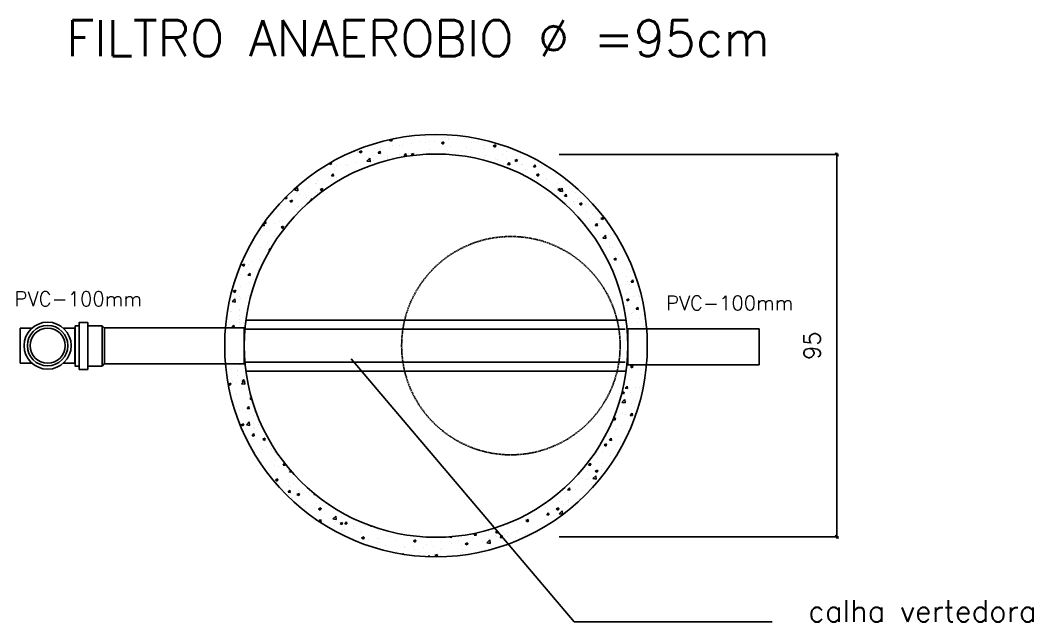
# Model space of a CAD drawing. Extents: x -435 to 5505, y -2177 to 2023.
# Drawn here: x 3837 to 4450, y -1687 to -1322 of the extents above; entities that cross this region are included whole.
import ezdxf
from ezdxf.enums import TextEntityAlignment as Align

# ---------------------------------------------------------------- set-up
doc = ezdxf.new("R2010")
doc.units = 0
doc.header["$MEASUREMENT"] = 0
doc.linetypes.add('DASHED', pattern=[0.75, 0.5, -0.25])
doc.layers.get('0').update_dxf_attribs({"linetype": 'CONTINUOUS'})
doc.layers.get('DEFPOINTS').update_dxf_attribs({"linetype": 'CONTINUOUS'})
doc.layers.add('HIDRA', color=1, linetype='CONTINUOUS')
doc.styles.add('ROMANS', font='romans')

msp = doc.modelspace()

# ---------------------------------------------------------------- linework, layer by layer
at = {"color": 0}
for p, q in [((4060.42678, -1394.98952), (4061.81847, -1394.4553)), ((4060.42679, -1394.98952), (4061.51316, -1395.72229)), ((4061.51775, -1395.72489), (4061.95339, -1394.42656)), ((4073.60994, -1397.03864), (4073.60994, -1397.03864)), ((4079.3245, -1396.057), (4079.3245, -1396.057)), ((4082.23878, -1396.65033), (4082.23878, -1396.65033)), ((4082.34963, -1393.08216), (4082.34963, -1393.08216)), ((4084.64147, -1395.64047), (4084.64147, -1395.64047)), ((4087.7062, -1395.93053), (4087.7062, -1395.93053)), ((4091.81369, -1396.73863), (4093.3429, -1396.15163)), ((4091.81369, -1396.73864), (4092.90006, -1397.4714)), ((4092.06129, -1393.87071), (4092.06129, -1393.87071)), ((4092.90465, -1397.47403), (4093.34749, -1396.15425)), ((4094.00832, -1393.57476), (4094.00832, -1393.57476)), ((4095.9777, -1394.84157), (4095.9777, -1394.84157)), ((4095.98488, -1394.00299), (4095.98488, -1394.00299)), ((4105.667, -1394.06736), (4105.667, -1394.06736)), ((4110.03127, -1396.47975), (4110.03127, -1396.47975)), ((4038.84225, -1401.68058), (4039.18724, -1401.71077)), ((4039.19182, -1401.71337), (4039.16107, -1401.54669)), ((4040.02155, -1401.61206), (4040.02155, -1401.61206)), ((4040.91373, -1402.09088), (4040.91373, -1402.09088)), ((4041.11415, -1402.61588), (4041.11415, -1402.61588)), ((4042.07633, -1402.0336), (4043.60553, -1401.44659)), ((4042.07633, -1402.0336), (4043.1627, -1402.76637)), ((4043.12058, -1402.7645), (4043.12058, -1402.7645)), ((4043.16729, -1402.76895), (4043.61012, -1401.44918)), ((4051.05307, -1400.21389), (4051.05307, -1400.21389)), ((4053.54679, -1402.96706), (4054.59967, -1401.71228)), ((4053.54679, -1402.96706), (4054.8522, -1403.08127)), ((4053.85093, -1400.42959), (4053.85093, -1400.42959)), ((4054.85678, -1403.08389), (4054.60425, -1401.7149)), ((4054.70679, -1400.27499), (4054.70679, -1400.27499)), ((4054.77926, -1403.2571), (4054.77926, -1403.2571)), ((4060.17421, -1399.55519), (4060.17421, -1399.55519)), ((4062.39648, -1398.57641), (4062.39648, -1398.57641)), ((4066.58772, -1398.24329), (4066.58772, -1398.24329)), ((4068.44571, -1398.46623), (4068.44571, -1398.46623)), ((4069.21175, -1404.33757), (4070.26464, -1403.08279)), ((4070.52174, -1404.45441), (4070.26921, -1403.08542)), ((4071.82091, -1403.03863), (4071.82091, -1403.03863)), ((4073.46323, -1403.78271), (4074.99244, -1403.19571)), ((4074.62215, -1404.31557), (4074.99703, -1403.19832)), ((4084.3759, -1402.91088), (4084.3759, -1402.91088)), ((4084.5577, -1400.85234), (4084.5577, -1400.85234)), ((4090.23226, -1403.45552), (4090.23226, -1403.45552)), ((4095.71931, -1401.27339), (4095.71931, -1401.27339)), ((4097.29448, -1398.66605), (4097.29448, -1398.66605)), ((4104.02532, -1401.63963), (4104.02532, -1401.63963)), ((4106.93276, -1399.73563), (4106.93276, -1399.73563)), ((4109.49275, -1400.91983), (4109.49275, -1400.91983)), ((4117.76425, -1399.83087), (4117.76425, -1399.83087)), ((4117.96429, -1398.33746), (4117.96429, -1398.33746)), ((4123.2006, -1398.48775), (4124.7298, -1397.90074)), ((4123.2006, -1398.48775), (4124.28697, -1399.22052)), ((4124.29156, -1399.22317), (4124.73439, -1397.90339)), ((4131.10896, -1401.93649), (4131.10896, -1401.93649)), ((4023.87562, -1409.17869), (4024.81224, -1409.81045)), ((4024.67986, -1408.71148), (4025.25508, -1408.49067)), ((4024.81682, -1409.81302), (4025.25966, -1408.49324)), ((4033.61056, -1409.59751), (4033.61056, -1409.59751)), ((4036.06682, -1405.20556), (4036.06682, -1405.20556)), ((4039.75598, -1408.88246), (4039.75598, -1408.88246)), ((4046.34734, -1407.41122), (4046.34734, -1407.41122)), ((4046.70707, -1407.78239), (4048.40816, -1406.0095)), ((4046.70707, -1407.78239), (4048.64945, -1408.08364)), ((4047.7255, -1405.69816), (4047.7255, -1405.69816)), ((4048.65409, -1408.08653), (4048.4128, -1406.01239)), ((4048.96135, -1408.88894), (4048.96135, -1408.88894)), ((4050.7875, -1407.48429), (4050.7875, -1407.48429)), ((4054.42877, -1408.16914), (4054.42877, -1408.16914)), ((4059.08413, -1405.22493), (4059.08413, -1405.22493)), ((4059.38418, -1406.19076), (4059.38418, -1406.19076)), ((4062.13091, -1405.84681), (4062.13091, -1405.84681)), ((4066.43794, -1403.7497), (4066.43794, -1403.7497)), ((4069.21175, -1404.33757), (4070.51717, -1404.45178)), ((4073.34437, -1404.30904), (4073.34437, -1404.30904)), ((4073.46324, -1403.78272), (4074.30977, -1404.35371)), ((4113.07267, -1405.72009), (4113.07267, -1405.72009)), ((4117.69872, -1405.60786), (4117.69872, -1405.60786)), ((4118.37218, -1404.12279), (4118.37218, -1404.12279)), ((4124.73136, -1406.21269), (4124.73136, -1406.21269)), ((4125.81187, -1406.62893), (4125.81187, -1406.62893)), ((4129.04213, -1403.97038), (4129.04213, -1403.97038)), ((4129.33627, -1409.14635), (4129.33627, -1409.14635)), ((4131.27929, -1405.90913), (4131.27929, -1405.90913)), ((4131.8716, -1409.8196), (4132.92449, -1408.56482)), ((4133.18158, -1409.93648), (4132.92906, -1408.56749)), ((4136.23705, -1407.28095), (4137.76625, -1406.69394)), ((4136.23705, -1407.28095), (4137.32342, -1408.01372)), ((4136.39004, -1406.70529), (4136.39004, -1406.70529)), ((4137.328, -1408.01637), (4137.77084, -1406.6966)), ((4139.5508, -1404.82016), (4139.5508, -1404.82016)), ((4140.99495, -1409.63895), (4140.99495, -1409.63895)), ((4148.04872, -1407.19789), (4148.04872, -1407.19789)), ((4151.02154, -1408.30485), (4151.02154, -1408.30485)), ((4020.87377, -1411.7838), (4020.87377, -1411.7838)), ((4021.42936, -1412.5136), (4021.42936, -1412.5136)), ((4025.24719, -1416.65393), (4026.30008, -1415.39915)), ((4026.55717, -1416.77073), (4026.30464, -1415.40174)), ((4026.89678, -1411.7938), (4026.89678, -1411.7938)), ((4027.11679, -1413.37337), (4027.11679, -1413.37337)), ((4028.54252, -1410.42023), (4028.54252, -1410.42023)), ((4035.16829, -1410.70483), (4035.16829, -1410.70483)), ((4038.77548, -1413.86597), (4038.77548, -1413.86597)), ((4128.77656, -1411.24078), (4128.77656, -1411.24078)), ((4131.8716, -1409.8196), (4133.17702, -1409.93381)), ((4139.99002, -1409.70301), (4139.99002, -1409.70301)), ((4142.94403, -1412.78134), (4142.94403, -1412.78134)), ((4147.53656, -1411.1901), (4148.58945, -1409.93532)), ((4147.53656, -1411.1901), (4148.84198, -1411.30431)), ((4147.59842, -1411.61823), (4147.59842, -1411.61823)), ((4148.84654, -1411.307), (4148.59402, -1409.93801)), ((4149.2735, -1416.07414), (4150.8027, -1415.48714)), ((4150.36445, -1416.80958), (4150.80728, -1415.48981)), ((4150.75597, -1415.57525), (4150.75597, -1415.57525)), ((4152.65364, -1410.13154), (4152.65364, -1410.13154)), ((4153.06584, -1410.89843), (4153.06584, -1410.89843)), ((4160.91401, -1415.39038), (4160.91401, -1415.39038)), ((4015.68392, -1421.12755), (4015.68392, -1421.12755)), ((4016.47789, -1421.61313), (4016.47789, -1421.61313)), ((4016.93354, -1419.32811), (4016.93354, -1419.32811)), ((4021.15134, -1420.40775), (4021.15134, -1420.40775)), ((4025.24719, -1416.65393), (4026.55261, -1416.76814)), ((4028.27695, -1417.69063), (4028.27695, -1417.69063)), ((4029.21468, -1419.42684), (4029.21468, -1419.42684)), ((4029.42285, -1419.31878), (4029.42285, -1419.31878)), ((4148.17723, -1417.57668), (4148.17723, -1417.57668)), ((4149.2735, -1416.07415), (4150.35987, -1416.80691)), ((4155.3623, -1418.79195), (4155.3623, -1418.79195)), ((4155.59191, -1418.42341), (4155.59191, -1418.42341)), ((4161.83381, -1421.20817), (4161.83381, -1421.20817)), ((4167.02098, -1419.28455), (4167.02098, -1419.28455)), ((4002.98551, -1425.44221), (4004.6866, -1423.66931)), ((4002.98551, -1425.44221), (4004.92789, -1425.74345)), ((4003.7411, -1423.79942), (4003.7411, -1423.79942)), ((4004.15134, -1426.48197), (4004.15134, -1426.48197)), ((4004.93251, -1425.74632), (4004.69122, -1423.67218)), ((4005.63644, -1427.99668), (4005.63644, -1427.99668)), ((4011.20511, -1424.04091), (4011.20511, -1424.04091)), ((4015.81002, -1426.97457), (4015.81002, -1426.97457)), ((4016.66797, -1426.59851), (4016.66797, -1426.59851)), ((4018.41186, -1424.91496), (4019.94107, -1424.32795)), ((4018.41187, -1424.91496), (4019.49824, -1425.64772)), ((4019.50281, -1425.65029), (4019.94564, -1424.33052)), ((4156.51814, -1425.21971), (4156.51814, -1425.21971)), ((4162.30995, -1424.86734), (4163.83915, -1424.28033)), ((4162.30995, -1424.86734), (4163.39632, -1425.60011)), ((4163.24979, -1425.85707), (4164.95088, -1424.08417)), ((4163.24979, -1425.85707), (4165.19217, -1426.15831)), ((4163.40089, -1425.60279), (4163.84372, -1424.28301)), ((4163.63953, -1425.22147), (4163.63953, -1425.22147)), ((4165.19679, -1426.16128), (4164.9555, -1424.08714)), ((4166.23185, -1428.98849), (4167.28474, -1427.73371)), ((4167.54182, -1429.1054), (4167.2893, -1427.73641)), ((4169.10695, -1424.50167), (4169.10695, -1424.50167)), ((4169.25492, -1423.03342), (4169.25492, -1423.03342)), ((4172.7817, -1426.9408), (4172.7817, -1426.9408)), ((3996.14542, -1431.55739), (3996.14542, -1431.55739)), ((3996.9476, -1430.34079), (3997.47935, -1429.70707)), ((3996.9476, -1430.34079), (3998.25301, -1430.455)), ((3998.25756, -1430.45757), (3998.01887, -1429.16356)), ((4000.06141, -1431.95904), (4001.59061, -1431.37203)), ((4000.06141, -1431.95904), (4001.14778, -1432.6918)), ((4001.15234, -1432.69436), (4001.59518, -1431.37458)), ((4009.93848, -1429.7415), (4009.93848, -1429.7415)), ((4012.61256, -1431.7113), (4013.66545, -1430.45652)), ((4012.61256, -1431.7113), (4012.65415, -1431.71493)), ((4013.73201, -1430.79525), (4013.67, -1430.4591)), ((4015.40591, -1429.0217), (4015.40591, -1429.0217)), ((4161.56824, -1428.47857), (4161.56824, -1428.47857)), ((4166.23186, -1428.98849), (4167.53727, -1429.1027)), ((4167.37289, -1433.37834), (4167.37289, -1433.37834)), ((4171.63302, -1432.02666), (4171.63302, -1432.02666)), ((4174.42665, -1430.93729), (4174.42665, -1430.93729)), ((4175.3464, -1433.66054), (4176.8756, -1433.07353)), ((4175.3464, -1433.66054), (4176.43277, -1434.3933)), ((4176.43733, -1434.39599), (4176.88017, -1433.07622)), ((4179.03157, -1433.87094), (4179.03157, -1433.87094)), ((4181.08999, -1433.87826), (4181.08999, -1433.87826)), ((3990.1026, -1439.01685), (3990.1026, -1439.01685)), ((3990.39998, -1440.17134), (3990.39998, -1440.17134)), ((3994.15741, -1436.80485), (3994.15741, -1436.80485)), ((3995.20132, -1434.64978), (3995.20132, -1434.64978)), ((4002.83939, -1436.83056), (4002.83939, -1436.83056)), ((4004.19305, -1438.35545), (4004.19305, -1438.35545)), ((4005.37087, -1435.26708), (4005.37087, -1435.26708)), ((4006.86, -1435.14238), (4006.86, -1435.14238)), ((4172.51613, -1434.2112), (4172.51613, -1434.2112)), ((4179.68064, -1438.82472), (4179.68064, -1438.82472)), ((4183.28208, -1440.08344), (4183.28208, -1440.08344)), ((4185.14806, -1438.10492), (4185.14806, -1438.10492)), ((4186.32319, -1438.6736), (4186.32319, -1438.6736)), ((3984.31296, -1445.39816), (3985.36585, -1444.14338)), ((3984.31297, -1445.39816), (3985.61838, -1445.51237)), ((3984.51948, -1447.02105), (3984.32664, -1445.3634)), ((3985.62292, -1445.51493), (3985.37039, -1444.14594)), ((3990.94831, -1445.80992), (3990.94831, -1445.80992)), ((3993.89184, -1444.07525), (3993.89184, -1444.07525)), ((3995.3358, -1443.81219), (3995.3358, -1443.81219)), ((4181.74023, -1442.53135), (4181.74023, -1442.53135)), ((4184.92715, -1446.78687), (4185.98003, -1445.53209)), ((4186.2371, -1446.9038), (4185.98457, -1445.53481)), ((4187.67413, -1445.62991), (4187.67413, -1445.62991)), ((4188.38285, -1442.45373), (4189.91205, -1441.86673)), ((4188.38285, -1442.45373), (4189.46922, -1443.1865)), ((4189.47377, -1443.1892), (4189.91661, -1441.86943)), ((3983.29823, -1446.82951), (3984.51487, -1447.0182)), ((3983.89455, -1448.25097), (3983.89455, -1448.25097)), ((3984.65455, -1448.78529), (3984.65455, -1448.78529)), ((3993.62627, -1451.34565), (3993.62627, -1451.34565)), ((3994.7474, -1447.79631), (3996.2766, -1447.20931)), ((3994.7474, -1447.79632), (3995.83377, -1448.52908)), ((3995.55323, -1448.74357), (3995.55323, -1448.74357)), ((3995.83832, -1448.53163), (3996.28116, -1447.21186)), ((4179.40263, -1446.71887), (4179.40263, -1446.71887)), ((4181.92731, -1448.50293), (4181.92731, -1448.50293)), ((4183.01651, -1447.35384), (4183.01651, -1447.35384)), ((4184.92715, -1446.78687), (4186.23256, -1446.90108)), ((4195.72175, -1452.42797), (4195.72175, -1452.42797)), ((3978.20313, -1455.82781), (3978.20313, -1455.82781)), ((3978.90911, -1457.39925), (3978.90911, -1457.39925)), ((3982.28286, -1452.98313), (3982.28286, -1452.98313)), ((3986.60321, -1456.91138), (3986.60321, -1456.91138)), ((3990.93992, -1453.64152), (3990.93992, -1453.64152)), ((4189.14591, -1454.18409), (4189.14591, -1454.18409)), ((4189.45387, -1454.36169), (4191.15495, -1452.5888)), ((4189.45387, -1454.36169), (4191.39624, -1454.66294)), ((4191.40084, -1454.66592), (4191.15955, -1452.59178)), ((4193.75082, -1457.11774), (4193.75082, -1457.11774)), ((4194.09435, -1452.98676), (4194.09435, -1452.98676)), ((3982.01729, -1460.25353), (3982.01729, -1460.25353)), ((3987.34329, -1461.82604), (3988.39618, -1460.57126)), ((3987.34329, -1461.82604), (3987.80847, -1461.86673)), ((3988.43873, -1460.77994), (3988.40071, -1460.57382)), ((4189.97631, -1461.04192), (4189.97631, -1461.04192)), ((4193.76238, -1459.34777), (4193.76238, -1459.34777)), ((4193.82878, -1460.25716), (4193.82878, -1460.25716)), ((4195.44374, -1460.32212), (4195.44374, -1460.32212)), ((4198.99557, -1464.14311), (4198.99557, -1464.14311)), ((4203.62244, -1464.58525), (4203.88884, -1464.26777)), ((4203.62244, -1464.58525), (4204.05861, -1464.62341)), ((3971.08294, -1470.67767), (3972.61214, -1470.09066)), ((3971.08294, -1470.67767), (3972.16931, -1471.41044)), ((3972.17384, -1471.41297), (3972.61668, -1470.09319)), ((3973.16367, -1466.0132), (3973.16367, -1466.0132)), ((3975.29644, -1470.51258), (3975.29644, -1470.51258)), ((3977.30142, -1468.85895), (3977.30142, -1468.85895)), ((3981.75172, -1467.52394), (3981.75172, -1467.52394)), ((3982.3502, -1468.07152), (3982.3502, -1468.07152)), ((4193.56321, -1467.52756), (4193.56321, -1467.52756)), ((4196.10529, -1467.08421), (4197.6345, -1466.4972)), ((4196.10529, -1467.08421), (4197.19166, -1467.81697)), ((4196.45948, -1465.77815), (4196.45948, -1465.77815)), ((4197.1962, -1467.81968), (4197.63903, -1466.49991)), ((4197.9698, -1467.84711), (4197.9698, -1467.84711)), ((3969.79783, -1475.84058), (3969.79783, -1475.84058)), ((3970.45462, -1476.1925), (3970.45462, -1476.1925)), ((3974.70866, -1476.88341), (3975.76155, -1475.62862)), ((3974.70866, -1476.88341), (3976.01408, -1476.99761)), ((3976.01859, -1477.00017), (3975.76606, -1475.63118)), ((3981.21129, -1472.81126), (3981.21129, -1472.81126)), ((4204.51109, -1473.2602), (4204.51109, -1473.2602)), ((4206.01742, -1474.64517), (4206.01742, -1474.64517)), ((3975.46585, -1481.42521), (3975.46585, -1481.42521)), ((3978.0051, -1479.17298), (3978.0051, -1479.17298)), ((4203.86516, -1477.43089), (4203.86516, -1477.43089)), ((4204.24552, -1480.5306), (4204.24552, -1480.5306)), ((4205.73941, -1482.53932), (4205.73941, -1482.53932)), ((4206.65277, -1481.01313), (4207.70565, -1479.75835)), ((4206.65277, -1481.01313), (4207.95818, -1481.12734)), ((4207.96269, -1481.13007), (4207.71017, -1479.76108)), ((4208.47008, -1480.36454), (4208.47008, -1480.36454)), ((3965.40195, -1485.66991), (3965.40195, -1485.66991)), ((3965.76893, -1486.51495), (3967.29813, -1485.92794)), ((3965.76893, -1486.51495), (3966.8553, -1487.24772)), ((3966.85982, -1487.25024), (3967.30266, -1485.93047)), ((3970.18905, -1483.46291), (3970.18905, -1483.46291)), ((3975.18783, -1489.31936), (3975.18783, -1489.31936)), ((3978.13873, -1483.48361), (3978.13873, -1483.48361)), ((4200.27199, -1483.25912), (4200.27199, -1483.25912)), ((4203.97995, -1487.801), (4203.97995, -1487.801)), ((4206.43477, -1484.81728), (4206.43477, -1484.81728)), ((4211.17874, -1489.02495), (4211.17874, -1489.02495)), ((3965.055, -1492.8814), (3966.75609, -1491.1085)), ((3965.055, -1492.88139), (3966.99738, -1493.18264)), ((3966.69833, -1492.77418), (3966.69833, -1492.77418)), ((3967.00195, -1493.18547), (3966.76066, -1491.11133)), ((3969.72041, -1490.03916), (3969.72041, -1490.03916)), ((3969.92348, -1490.73331), (3969.92348, -1490.73331)), ((3973.75209, -1490.33312), (3973.75209, -1490.33312)), ((4203.71438, -1495.0714), (4203.71438, -1495.0714)), ((4203.82773, -1491.71468), (4205.35694, -1491.12767)), ((4203.82774, -1491.71468), (4204.91411, -1492.44745)), ((4204.91862, -1492.45016), (4205.36146, -1491.13039)), ((4208.26547, -1490.06431), (4208.26547, -1490.06431)), ((4211.66796, -1489.61262), (4211.66796, -1489.61262)), ((3963.97497, -1498.65311), (3963.97497, -1498.65311)), ((3964.50023, -1498.70104), (3964.50023, -1498.70104)), ((3969.40699, -1501.43459), (3969.40699, -1501.43459)), ((3969.4424, -1497.93331), (3969.4424, -1497.93331)), ((3969.6579, -1498.00371), (3969.6579, -1498.00371)), ((4206.92573, -1500.18509), (4206.92573, -1500.18509)), ((4207.27208, -1499.44195), (4207.27208, -1499.44195)), ((4209.6831, -1497.44101), (4210.73598, -1496.18622)), ((4209.6831, -1497.441), (4210.98851, -1497.55521)), ((4210.99301, -1497.55795), (4210.74048, -1496.18896)), ((4214.48033, -1500.94364), (4214.48033, -1500.94364)), ((3961.76539, -1502.43307), (3961.98864, -1501.76774)), ((3961.85017, -1501.81664), (3961.98413, -1501.76522)), ((3963.69696, -1506.54727), (3963.69696, -1506.54727)), ((3965.10436, -1508.36865), (3966.15724, -1507.11387)), ((3966.41426, -1508.48541), (3966.16174, -1507.11642)), ((3969.39233, -1505.27411), (3969.39233, -1505.27411)), ((3969.73343, -1503.49638), (3969.73343, -1503.49638)), ((3971.96846, -1505.4583), (3971.96846, -1505.4583)), ((4203.44881, -1502.34181), (4203.44881, -1502.34181)), ((4210.56766, -1505.47632), (4210.56766, -1505.47632)), ((4211.53065, -1503.11875), (4211.53065, -1503.11875)), ((3965.10436, -1508.36865), (3966.40977, -1508.48286)), ((4214.21476, -1508.21404), (4214.21476, -1508.21404)), ((3969.66903, -1531.15218), (3969.66903, -1531.15218)), ((4206.23617, -1532.18243), (4207.76538, -1531.59542)), ((4206.23617, -1532.18243), (4207.32254, -1532.9152)), ((4207.32703, -1532.91791), (4207.76986, -1531.59814)), ((3962.77977, -1538.09822), (3962.77977, -1538.09822)), ((3968.21455, -1535.34893), (3968.21455, -1535.34893)), ((3968.24719, -1537.37842), (3968.24719, -1537.37842)), ((3968.33005, -1534.35572), (3968.33005, -1534.35572)), ((3972.81947, -1538.28258), (3972.81947, -1538.28258)), ((4205.6412, -1534.04076), (4205.6412, -1534.04076)), ((4213.15248, -1537.29565), (4213.15248, -1537.29565)), ((4215.11789, -1536.30748), (4215.11789, -1536.30748)), ((3962.86336, -1542.81998), (3964.39256, -1542.23297)), ((3962.86336, -1542.81998), (3963.94973, -1543.55274)), ((3963.95421, -1543.55527), (3964.39704, -1542.23549)), ((3965.27315, -1540.98151), (3965.27315, -1540.98151)), ((3968.06448, -1541.62612), (3968.06448, -1541.62612)), ((3970.84606, -1542.66077), (3972.54714, -1540.88787)), ((3970.84606, -1542.66077), (3972.78844, -1542.96201)), ((3971.16501, -1541.2244), (3972.2179, -1539.96962)), ((3971.16502, -1541.2244), (3972.47043, -1541.33861)), ((3972.4749, -1541.34116), (3972.22237, -1539.97217)), ((3972.79297, -1542.96484), (3972.55168, -1540.8907)), ((4203.10912, -1545.35413), (4204.16201, -1544.09935)), ((4204.419, -1545.47107), (4204.16647, -1544.10208)), ((4206.30597, -1540.12889), (4206.30597, -1540.12889)), ((3963.86945, -1546.45039), (3963.86945, -1546.45039)), ((3967.79891, -1548.89652), (3967.79891, -1548.89652)), ((3970.77326, -1544.90341), (3970.77326, -1544.90341)), ((3975.52813, -1546.94299), (3975.52813, -1546.94299)), ((4201.04335, -1548.10145), (4202.00854, -1548.75248)), ((4201.07931, -1547.95939), (4202.45137, -1547.4327)), ((4201.85538, -1545.96422), (4201.85538, -1545.96422)), ((4202.01301, -1548.75518), (4202.45584, -1547.43541)), ((4203.10912, -1545.35413), (4204.41454, -1545.46834)), ((4205.99311, -1548.13455), (4205.99311, -1548.13455)), ((4209.37245, -1544.92143), (4209.37245, -1544.92143)), ((4211.53916, -1544.92422), (4211.53916, -1544.92422)), ((4212.88691, -1544.56605), (4212.88691, -1544.56605)), ((4213.04687, -1545.6935), (4213.04687, -1545.6935)), ((3967.53333, -1556.16692), (3967.53333, -1556.16692)), ((3974.19534, -1557.65228), (3975.24823, -1556.3975)), ((3975.50521, -1557.76904), (3975.25269, -1556.40005)), ((3975.89981, -1551.61317), (3976.8679, -1551.24156)), ((3975.89981, -1551.61317), (3976.98618, -1552.34594)), ((3976.99065, -1552.34847), (3977.09598, -1552.03456)), ((4201.03598, -1553.92043), (4202.73706, -1552.14754)), ((4201.03598, -1553.92043), (4202.97836, -1554.22168)), ((4201.58981, -1553.23462), (4201.58981, -1553.23462)), ((4202.98287, -1554.22465), (4202.74158, -1552.15051)), ((4203.62701, -1553.53538), (4203.62701, -1553.53538)), ((4207.14328, -1554.75355), (4207.14328, -1554.75355)), ((4209.09443, -1552.81558), (4209.09443, -1552.81558)), ((3969.60463, -1558.80799), (3969.60463, -1558.80799)), ((3971.27512, -1558.10313), (3971.27512, -1558.10313)), ((3973.07544, -1560.31542), (3973.07544, -1560.31542)), ((3974.19534, -1557.65228), (3975.50076, -1557.76649)), ((3975.88004, -1561.03679), (3975.88004, -1561.03679)), ((3978.29929, -1562.03916), (3978.29929, -1562.03916)), ((3978.54286, -1559.59562), (3978.54286, -1559.59562)), ((4197.88157, -1562.14933), (4197.88157, -1562.14933)), ((4201.32424, -1560.50502), (4201.32424, -1560.50502)), ((4203.34899, -1561.42953), (4203.34899, -1561.42953)), ((4206.13945, -1561.782), (4207.19234, -1560.52722)), ((4206.13945, -1561.782), (4207.44487, -1561.89621)), ((4207.44931, -1561.89895), (4207.19679, -1560.52996)), ((4208.70177, -1556.79496), (4208.70177, -1556.79496)), ((3970.5858, -1567.45045), (3972.11501, -1566.86344)), ((3970.5858, -1567.45045), (3971.67218, -1568.18322)), ((3971.67663, -1568.18575), (3972.11947, -1566.86597)), ((3972.79742, -1568.20957), (3972.79742, -1568.20957)), ((3973.74159, -1567.55045), (3975.44267, -1565.77756)), ((3973.74159, -1567.55045), (3975.68397, -1567.8517)), ((3975.68848, -1567.85452), (3975.44718, -1565.78038)), ((3977.94553, -1566.45102), (3977.94553, -1566.45102)), ((3981.06893, -1567.12061), (3981.06893, -1567.12061)), ((4195.77477, -1563.96937), (4196.69453, -1564.58975)), ((4195.86132, -1563.7598), (4197.13736, -1563.26998)), ((4196.69899, -1564.59246), (4197.14182, -1563.27268)), ((4201.05867, -1567.77542), (4201.05867, -1567.77542)), ((4204.44876, -1567.9551), (4204.44876, -1567.9551)), ((4205.87506, -1568.95452), (4205.87506, -1568.95452)), ((4206.24157, -1567.78469), (4206.24157, -1567.78469)), ((3977.22567, -1574.08016), (3978.27856, -1572.82538)), ((3977.22567, -1574.08016), (3978.53109, -1574.19436)), ((3978.03372, -1569.30956), (3978.03372, -1569.30956)), ((3978.53553, -1574.19692), (3978.283, -1572.82793)), ((3978.5887, -1569.69719), (3978.5887, -1569.69719)), ((4193.50478, -1569.97098), (4193.50478, -1569.97098)), ((4197.395, -1570.39616), (4197.395, -1570.39616)), ((4197.60356, -1570.04348), (4197.60356, -1570.04348)), ((4198.73797, -1574.76632), (4198.73797, -1574.76632)), ((4200.79309, -1575.04582), (4200.79309, -1575.04582)), ((3975.32349, -1575.73456), (3975.32349, -1575.73456)), ((3977.04382, -1579.48216), (3977.04382, -1579.48216)), ((3977.76815, -1576.57996), (3977.76815, -1576.57996)), ((3983.62225, -1576.24365), (3985.15146, -1575.65664)), ((3983.62225, -1576.24365), (3984.70863, -1576.97641)), ((3984.71308, -1576.97895), (3985.15591, -1575.65918)), ((4190.29415, -1579.69426), (4191.82336, -1579.10726)), ((4190.29415, -1579.69426), (4191.38052, -1580.42703)), ((4191.38497, -1580.42973), (4191.8278, -1579.10996)), ((4191.85812, -1578.65744), (4191.85812, -1578.65744)), ((4193.50482, -1576.83937), (4194.5577, -1575.58459)), ((4193.50482, -1576.83937), (4194.81023, -1576.95358)), ((4194.81467, -1576.95631), (4194.56214, -1575.58732)), ((4200.10366, -1579.05656), (4200.10366, -1579.05656)), ((4200.12962, -1577.56847), (4200.12962, -1577.56847)), ((3978.94061, -1583.79099), (3978.94061, -1583.79099)), ((3982.27701, -1584.2775), (3982.27701, -1584.2775)), ((3983.37111, -1582.53262), (3983.37111, -1582.53262)), ((3985.99437, -1581.34993), (3985.99437, -1581.34993)), ((3988.83853, -1581.81282), (3988.83853, -1581.81282)), ((3988.84599, -1582.21288), (3988.84599, -1582.21288)), ((3990.59929, -1584.28359), (3990.59929, -1584.28359)), ((4186.11268, -1587.27139), (4186.11268, -1587.27139)), ((4189.31407, -1583.85399), (4189.31407, -1583.85399)), ((4194.3421, -1584.59565), (4194.3421, -1584.59565)), ((4194.38418, -1586.18242), (4194.38418, -1586.18242)), ((3981.28748, -1589.27876), (3981.30889, -1589.25325)), ((3981.32945, -1589.34328), (3981.31332, -1589.25581)), ((3983.09309, -1590.42677), (3983.09309, -1590.42677)), ((3988.58041, -1589.48328), (3988.58041, -1589.48328)), ((3990.61792, -1591.92053), (3990.61792, -1591.92053)), ((3991.3646, -1589.33781), (3991.3646, -1589.33781)), ((3993.30795, -1592.944), (3993.30795, -1592.944)), ((3995.92096, -1591.87854), (3996.86268, -1590.75625)), ((3995.92097, -1591.87854), (3997.22638, -1591.99275)), ((3997.23081, -1591.99532), (3997.04556, -1590.99109)), ((4180.87018, -1591.89674), (4181.92307, -1590.64196)), ((4180.87019, -1591.89674), (4182.1756, -1592.01095)), ((4182.18002, -1592.01367), (4181.9275, -1590.64468)), ((4184.19197, -1589.7241), (4184.19197, -1589.7241)), ((4188.79688, -1592.65776), (4188.79688, -1592.65776)), ((4189.04849, -1591.12439), (4189.04849, -1591.12439)), ((3988.31484, -1596.75369), (3988.31484, -1596.75369)), ((3999.41222, -1596.13587), (3999.41222, -1596.13587)), ((3999.5283, -1595.21592), (3999.5283, -1595.21592)), ((3999.94566, -1596.05507), (4000.62258, -1595.34958)), ((3999.94566, -1596.05507), (4001.43937, -1596.28673)), ((4180.36724, -1595.88534), (4180.36724, -1595.88534)), ((4183.51849, -1600.08487), (4185.21957, -1598.31197)), ((4184.98014, -1595.53154), (4186.50935, -1594.94453)), ((4184.98015, -1595.53154), (4186.06652, -1596.26431)), ((4185.46535, -1600.38907), (4185.22406, -1598.31493)), ((4186.07095, -1596.267), (4186.51379, -1594.94723)), ((4188.63875, -1594.79637), (4188.63875, -1594.79637)), ((4188.78292, -1598.3948), (4188.78292, -1598.3948)), ((3991.3447, -1600.87412), (3992.8739, -1600.28711)), ((3991.3447, -1600.87412), (3992.43107, -1601.60689)), ((3992.4355, -1601.60943), (3992.87833, -1600.28966)), ((3993.66678, -1604.74982), (3993.66678, -1604.74982)), ((3999.1342, -1604.03002), (3999.1342, -1604.03002)), ((3999.26273, -1602.48632), (3999.26273, -1602.48632)), ((4000.71363, -1604.59673), (4000.71363, -1604.59673)), ((4002.45299, -1602.76537), (4002.45299, -1602.76537)), ((4007.40571, -1602.94106), (4007.40571, -1602.94106)), ((4168.23555, -1606.95411), (4169.28844, -1605.69933)), ((4169.15438, -1605.21909), (4169.15438, -1605.21909)), ((4169.54538, -1607.07103), (4169.29285, -1605.70204)), ((4174.6218, -1604.49929), (4174.6218, -1604.49929)), ((4177.43951, -1600.03228), (4177.43951, -1600.03228)), ((4179.84686, -1600.82557), (4179.84686, -1600.82557)), ((4180.70359, -1599.81308), (4180.70359, -1599.81308)), ((4182.89331, -1603.41033), (4182.89331, -1603.41033)), ((4183.51849, -1600.08487), (4185.46087, -1600.38611)), ((3998.95129, -1608.30642), (4000.00418, -1607.05163)), ((3998.95129, -1608.30641), (4000.25671, -1608.42062)), ((3998.99716, -1609.75672), (3998.99716, -1609.75672)), ((4000.26112, -1608.4232), (4000.0086, -1607.05421)), ((4001.66027, -1611.55501), (4001.66027, -1611.55501)), ((4004.38115, -1609.66732), (4005.91035, -1609.08031)), ((4004.38115, -1609.66732), (4005.46752, -1610.40008)), ((4005.31854, -1607.53039), (4005.31854, -1607.53039)), ((4005.47194, -1610.40264), (4005.91478, -1609.08287)), ((4007.68619, -1607.56071), (4007.68619, -1607.56071)), ((4010.02868, -1608.35856), (4010.02868, -1608.35856)), ((4014.61625, -1609.67692), (4014.9274, -1609.30612)), ((4014.61626, -1609.67692), (4015.47448, -1609.75201)), ((4015.45333, -1609.73912), (4015.45333, -1609.73912)), ((4163.93517, -1611.49311), (4163.93517, -1611.49311)), ((4166.14242, -1608.70085), (4166.14242, -1608.70085)), ((4168.23555, -1606.95411), (4169.54097, -1607.06832)), ((4173.2, -1606.79471), (4173.2, -1606.79471)), ((4177.17394, -1607.30268), (4177.17394, -1607.30268)), ((4008.0272, -1616.1908), (4008.0272, -1616.1908)), ((4009.76311, -1615.62896), (4009.76311, -1615.62896)), ((4015.17531, -1617.63327), (4015.17531, -1617.63327)), ((4016.02709, -1615.20375), (4016.02709, -1615.20375)), ((4017.4176, -1618.46051), (4018.9468, -1617.87351)), ((4018.50839, -1619.19585), (4018.95122, -1617.87607)), ((4019.68589, -1616.68339), (4019.68589, -1616.68339)), ((4023.44682, -1616.5443), (4023.44682, -1616.5443)), ((4154.66339, -1617.50902), (4154.66339, -1617.50902)), ((4156.88141, -1613.93417), (4156.88141, -1613.93417)), ((4161.31568, -1618.4129), (4162.84488, -1617.82589)), ((4162.40647, -1619.14834), (4162.8493, -1617.82857)), ((4163.40894, -1613.83304), (4163.40894, -1613.83304)), ((4165.87684, -1615.97125), (4165.87684, -1615.97125)), ((4168.54009, -1614.42677), (4168.54009, -1614.42677)), ((4168.80412, -1616.62403), (4168.80412, -1616.62403)), ((4168.87636, -1613.11324), (4168.87636, -1613.11324)), ((4175.59386, -1611.98571), (4175.59386, -1611.98571)), ((4009.70789, -1618.35307), (4009.70789, -1618.35307)), ((4017.4176, -1618.46051), (4018.50397, -1619.19328)), ((4020.84095, -1621.26188), (4020.84095, -1621.26188)), ((4026.14973, -1624.55969), (4027.85082, -1622.7868)), ((4028.09657, -1624.86379), (4027.85528, -1622.78965)), ((4031.49444, -1623.34237), (4031.49444, -1623.34237)), ((4147.93139, -1622.10198), (4147.93139, -1622.10198)), ((4155.60092, -1622.01148), (4156.6538, -1620.7567)), ((4155.60092, -1622.01148), (4156.90633, -1622.12569)), ((4156.06734, -1618.81033), (4156.06734, -1618.81033)), ((4156.91073, -1622.12838), (4156.65821, -1620.7594)), ((4157.6635, -1622.44699), (4157.6635, -1622.44699)), ((4159.59007, -1622.59458), (4159.59007, -1622.59458)), ((4161.31568, -1618.4129), (4162.40205, -1619.14566)), ((4163.10547, -1621.35962), (4164.80656, -1619.58672)), ((4163.10547, -1621.35962), (4165.04785, -1621.66086)), ((4163.13092, -1621.72719), (4163.13092, -1621.72719)), ((4165.05231, -1621.66381), (4164.81102, -1619.58967)), ((4017.68392, -1626.0603), (4018.69947, -1624.85002)), ((4017.70138, -1625.15826), (4017.70138, -1625.15826)), ((4017.76669, -1626.1153), (4018.952, -1626.21901)), ((4018.9564, -1626.22159), (4018.70387, -1624.8526)), ((4026.14973, -1624.55969), (4028.09211, -1624.86094)), ((4027.09156, -1628.33613), (4027.09156, -1628.33613)), ((4027.86216, -1626.04859), (4027.86216, -1626.04859)), ((4030.45405, -1627.25371), (4031.98325, -1626.6667)), ((4030.45405, -1627.25371), (4031.54042, -1627.98648)), ((4031.54483, -1627.98905), (4031.98766, -1626.66928)), ((4031.78884, -1626.99451), (4031.78884, -1626.99451)), ((4033.31155, -1627.4753), (4034.36443, -1626.22052)), ((4033.31155, -1627.4753), (4034.61696, -1627.58951)), ((4034.62136, -1627.59211), (4034.36883, -1626.22312)), ((4038.75024, -1628.82873), (4038.75024, -1628.82873)), ((4039.48793, -1630.14755), (4039.48793, -1630.14755)), ((4045.83214, -1628.65764), (4045.83214, -1628.65764)), ((4048.97651, -1628.84581), (4049.08302, -1628.71888)), ((4048.97651, -1628.84581), (4049.58524, -1628.89907)), ((4050.40893, -1629.32133), (4050.40893, -1629.32133)), ((4132.02288, -1627.81507), (4132.02288, -1627.81507)), ((4142.96522, -1625.45698), (4144.49443, -1624.86997)), ((4142.96522, -1625.45698), (4144.0516, -1626.18974)), ((4143.05441, -1626.4169), (4143.05441, -1626.4169)), ((4143.87044, -1624.26288), (4143.87044, -1624.26288)), ((4144.05601, -1626.19241), (4144.49884, -1624.87264)), ((4154.39782, -1624.77942), (4154.39782, -1624.77942)), ((4031.21642, -1631.23652), (4031.21642, -1631.23652)), ((4031.69648, -1631.26979), (4031.69648, -1631.26979)), ((4033.09536, -1630.84393), (4033.09536, -1630.84393)), ((4042.55479, -1632.86675), (4042.55479, -1632.86675)), ((4043.35516, -1631.76239), (4043.35516, -1631.76239)), ((4043.4905, -1636.04691), (4045.0197, -1635.4599)), ((4043.4905, -1636.04691), (4044.57687, -1636.77967)), ((4044.58127, -1636.78226), (4045.02411, -1635.46249)), ((4053.00297, -1636.22581), (4053.00297, -1636.22581)), ((4053.8982, -1631.22926), (4053.8982, -1631.22926)), ((4054.17305, -1636.30067), (4054.17305, -1636.30067)), ((4055.01384, -1632.25498), (4055.01384, -1632.25498)), ((4061.27448, -1635.13685), (4061.27448, -1635.13685)), ((4066.90984, -1634.11438), (4066.90984, -1634.11438)), ((4075.87762, -1635.56373), (4075.87762, -1635.56373)), ((4096.07536, -1635.4045), (4098.01774, -1635.70574)), ((4096.07537, -1635.4045), (4096.09695, -1635.382)), ((4098.0222, -1635.70864), (4097.96822, -1635.24462)), ((4111.63636, -1634.32784), (4112.67456, -1633.09056)), ((4111.63636, -1634.32784), (4112.94177, -1634.44205)), ((4112.94617, -1634.44471), (4112.69555, -1633.0861)), ((4113.30725, -1634.71798), (4113.30725, -1634.71798)), ((4120.36102, -1632.27692), (4120.36102, -1632.27692)), ((4124.38608, -1634.6856), (4124.38608, -1634.6856)), ((4124.61477, -1632.50106), (4125.80185, -1632.04538)), ((4124.61477, -1632.50106), (4125.70114, -1633.23383)), ((4124.96593, -1635.21057), (4124.96593, -1635.21057)), ((4125.70554, -1633.23647), (4126.01918, -1632.30176)), ((4125.80185, -1632.04538), (4126.14397, -1631.91405)), ((4126.01918, -1632.30176), (4126.14838, -1631.9167)), ((4127.30132, -1635.69834), (4128.09576, -1634.75156)), ((4127.30132, -1635.69834), (4128.60674, -1635.81255)), ((4128.09576, -1634.75156), (4128.35421, -1634.44356)), ((4128.50369, -1635.23281), (4128.3586, -1634.44624)), ((4128.61113, -1635.81523), (4128.50369, -1635.23281)), ((4129.69205, -1636.21405), (4129.69205, -1636.21405)), ((4129.8535, -1633.9658), (4129.8535, -1633.9658)), ((4131.75731, -1635.08547), (4131.75731, -1635.08547)), ((4132.0197, -1632.76952), (4132.0197, -1632.76952)), ((4136.62462, -1635.70317), (4136.62462, -1635.70317)), ((4138.125, -1632.87684), (4138.125, -1632.87684)), ((4142.42884, -1634.02776), (4142.42884, -1634.02776)), ((4142.78883, -1633.6873), (4142.78883, -1633.6873)), ((4143.67838, -1633.26212), (4143.67838, -1633.26212)), ((4041.43626, -1638.48696), (4041.43626, -1638.48696)), ((4047.53555, -1636.94561), (4047.53555, -1636.94561)), ((4053.63263, -1638.49967), (4053.63263, -1638.49967)), ((4057.7225, -1640.91539), (4057.7225, -1640.91539)), ((4064.84609, -1636.9619), (4064.84609, -1636.9619)), ((4069.3221, -1641.93491), (4069.3221, -1641.93491)), ((4069.38118, -1641.40799), (4069.38118, -1641.40799)), ((4074.78952, -1641.21511), (4074.78952, -1641.21511)), ((4074.8774, -1637.79602), (4076.40661, -1637.20901)), ((4074.8774, -1637.79602), (4075.96378, -1638.52879)), ((4075.96818, -1638.5314), (4076.41101, -1637.21163)), ((4081.03987, -1641.90059), (4081.03987, -1641.90059)), ((4083.06103, -1640.12615), (4083.06103, -1640.12615)), ((4086.95546, -1641.19665), (4086.95546, -1641.19665)), ((4092.69855, -1642.39319), (4092.69855, -1642.39319)), ((4096.85409, -1638.31026), (4096.85409, -1638.31026)), ((4098.16891, -1639.65888), (4098.16891, -1639.65888)), ((4102.32151, -1637.59046), (4102.32151, -1637.59046)), ((4104.21848, -1640.58663), (4104.21848, -1640.58663)), ((4106.26431, -1639.54514), (4107.79351, -1638.95813)), ((4106.26431, -1639.54514), (4107.35068, -1640.27791)), ((4107.35508, -1640.28054), (4107.79792, -1638.96077)), ((4109.20044, -1638.26072), (4109.20044, -1638.26072)), ((4110.59302, -1636.50149), (4110.59302, -1636.50149)), ((4116.95527, -1638.40034), (4116.95527, -1638.40034)), ((4119.38391, -1639.01943), (4121.08499, -1637.24654)), ((4119.38391, -1639.01943), (4121.32629, -1639.32068)), ((4120.54385, -1636.62324), (4120.54385, -1636.62324)), ((4121.33074, -1639.32359), (4121.08945, -1637.24945)), ((4064.58052, -1644.2323), (4064.58052, -1644.2323)), ((4068.32432, -1645.86655), (4068.72469, -1645.38941)), ((4068.83137, -1645.94663), (4068.72907, -1645.39204)), ((4075.61205, -1642.83413), (4075.61205, -1642.83413)), ((4078.74491, -1644.95922), (4078.74491, -1644.95922)), ((4083.86285, -1647.38773), (4084.38965, -1646.75992)), ((4084.51343, -1647.40985), (4084.39403, -1646.76256)), ((4087.91385, -1646.58922), (4089.44306, -1646.00221)), ((4087.91385, -1646.58922), (4089.00023, -1647.32199)), ((4089.00462, -1647.32461), (4089.44745, -1646.00483)), ((4091.10865, -1646.92421), (4091.10865, -1646.92421)), ((4091.48169, -1642.77293), (4091.48169, -1642.77293)), ((4096.57607, -1646.20441), (4096.57607, -1646.20441)), ((4097.90334, -1646.92929), (4097.90334, -1646.92929)), ((4104.35723, -1642.88579), (4104.35723, -1642.88579)), ((4104.84758, -1645.11544), (4104.84758, -1645.11544)), ((4108.93487, -1645.53112), (4108.93487, -1645.53112)), ((4109.45167, -1645.38197), (4109.45167, -1645.38197)), ((4116.01591, -1643.37838), (4116.01591, -1643.37838)), ((4118.64064, -1643.29955), (4118.64064, -1643.29955))]:
    msp.add_line(p, q, dxfattribs=at)
at = {"color": 0, "linetype": 'BYBLOCK'}
for p, q in [((4332.19821, -1404.68027), (4330.19821, -1402.68027)), ((4331.19821, -1636.44505), (4331.19821, -1402.68027)), ((4163.09487, -1403.68027), (4332.19821, -1403.68027)), ((4163.09487, -1635.44505), (4332.19821, -1635.44505)), ((4332.19821, -1636.44505), (4330.19821, -1634.44505))]:
    msp.add_line(p, q, dxfattribs=at)
at = {"linetype": 'CONTINUOUS'}
for p, q in [((3973.48468, -1504.15609), (4203.02223, -1504.15609)), ((3973.48468, -1509.61609), (4203.02223, -1509.61609)), ((3973.48468, -1529.49147), (4203.02223, -1529.49147)), ((4037.1428, -1527.45222), (4172.23284, -1686.82111)), ((3973.48468, -1534.95147), (4203.02223, -1534.95147)), ((4172.23284, -1686.82111), (4292.07077, -1686.82111))]:
    msp.add_line(p, q, dxfattribs=at)
for radius in [127.91926, 116.07488]:
    msp.add_circle((4088.53376, -1519.55378), radius, dxfattribs=at)
at = {"linetype": 'DASHED'}
msp.add_circle((4133.86779, -1519.55378), 66.13153, dxfattribs=at)
at = {"layer": 'DEFPOINTS', "color": 0, "linetype": 'BYBLOCK'}
for p in [(4162.09487, -1403.68027), (4331.19821, -1403.68027), (4162.09487, -1635.44505)]:
    msp.add_point(p, dxfattribs=at)
at = {"layer": 'HIDRA'}
for p, q in [((3870.04675, -1507.50437, 4.368), (3870.04675, -1531.96517, 4.368)), ((3872.44915, -1507.50437, 4.368), (3870.04675, -1507.50437, 4.368)), ((3872.44915, -1505.53877, 4.368), (3872.44915, -1533.93077, 4.368)), ((3877.69075, -1505.53877, 4.368), (3872.44915, -1505.53877, 4.368)), ((3872.44915, -1531.96517, 4.368), (3872.44915, -1507.50437, 4.368)), ((3877.69075, -1533.93077, 4.368), (3877.69075, -1505.53877, 4.368)), ((3877.69075, -1507.50437, 4.368), (3877.69075, -1531.96517, 4.368)), ((3886.42675, -1507.50437, 4.368), (3877.69075, -1507.50437, 4.368)), ((3886.42675, -1531.96517, 4.368), (3886.42675, -1507.50437, 4.368)), ((3886.42675, -1507.50437, 4.368), (3887.95555, -1509.03317, 4.368)), ((3836.89694, -1530.21389), (3836.89697, -1508.89367)), ((3836.89696, -1530.21329), (3836.89696, -1508.89427)), ((3836.89696, -1508.89427), (3844.00194, -1508.89427)), ((3869.98529, -1508.89427), (3862.8803, -1508.89427)), ((3869.9853, -1508.89367, 4.368), (3869.98527, -1530.21389, 4.368)), ((3869.98529, -1508.89427, 4.368), (3869.98529, -1530.21329, 4.368)), ((3836.89696, -1530.21329), (3844.00194, -1530.21329)), ((3869.98529, -1530.21329), (3862.8803, -1530.21329)), ((3870.04675, -1531.96517, 4.368), (3872.44915, -1531.96517, 4.368)), ((3877.69075, -1531.96517, 4.368), (3886.42675, -1531.96517, 4.368)), ((3886.42675, -1531.96517, 4.368), (3887.95555, -1530.43637, 4.368)), ((3872.44915, -1533.93077, 4.368), (3877.69075, -1533.93077, 4.368))]:
    msp.add_line(p, q, dxfattribs=at)
at = {"layer": 'HIDRA', "linetype": 'CONTINUOUS'}
for p, q in [((3887.95555, -1508.76231, 4.368), (3972.4519, -1508.70817, 4.368)), ((3887.95555, -1508.76231, 4.368), (3887.95555, -1530.60232, 4.368)), ((3972.4519, -1508.70817, 4.368), (3972.4659, -1530.54816, 4.368)), ((3972.4519, -1508.70817, 4.368), (3972.4659, -1530.54816, 4.368)), ((4204.71585, -1509.42162), (4284.08608, -1509.42162)), ((4204.71585, -1509.42162), (4204.71585, -1531.26162)), ((4284.08608, -1509.42162), (4284.08608, -1531.26162)), ((3887.95555, -1530.60232, 4.368), (3972.4659, -1530.54816, 4.368)), ((4204.71585, -1531.26162), (4284.08608, -1531.26162))]:
    msp.add_line(p, q, dxfattribs=at)
at = {"layer": 'HIDRA'}
for radius in [14.23809, 14.23809, 12.27249, 12.27249, 10.65951, 10.65951]:
    msp.add_circle((3853.44112, -1519.55378), radius, dxfattribs=at)
for points in [[(3870.04675, -1507.50437, 4.368), (3870.04675, -1531.96517, 4.368), (3872.44915, -1531.96517, 4.368), (3872.44915, -1507.50437, 4.368)], [(3872.44915, -1533.93077, 4.368), (3877.69075, -1533.93077, 4.368), (3877.69075, -1505.53877, 4.368), (3872.44915, -1505.53877, 4.368)], [(3877.69075, -1531.96517, 4.368), (3886.42675, -1531.96517, 4.368), (3886.42675, -1507.50437, 4.368), (3877.69075, -1507.50437, 4.368)], [(3887.95555, -1530.43637, 4.368), (3886.42675, -1531.96517, 4.368), (3886.42675, -1507.50437, 4.368), (3887.95555, -1509.03317, 4.368)]]:
    msp.add_3dface(points, dxfattribs=at)

# ---------------------------------------------------------------- texts
at = {"style": 'ROMANS'}
msp.add_text('FILTRO ANAEROBIO %%C =95cm', height=21.84, dxfattribs=at).set_placement((3864.8367, -1344.24355))
for p in [(3910.48053, -1495.56478), (4304.81198, -1498.08352)]:
    msp.add_text('PVC-100mm', height=8.736, dxfattribs=at).set_placement(p, align=Align.RIGHT)
at = {"linetype": 'CONTINUOUS', "style": 'ROMANS'}
msp.add_text('calha vertedora', height=13.104, dxfattribs=at).set_placement((4313.85949, -1686.82111))
at = {"color": 0, "linetype": 'BYBLOCK', "insert": (4316.19821, -1519.56266), "char_height": 10, "attachment_point": 5, "rotation": 90, "style": 'ROMANS'}
msp.add_mtext('\\A1;95', dxfattribs=at)

doc.saveas('drawing.dxf')
